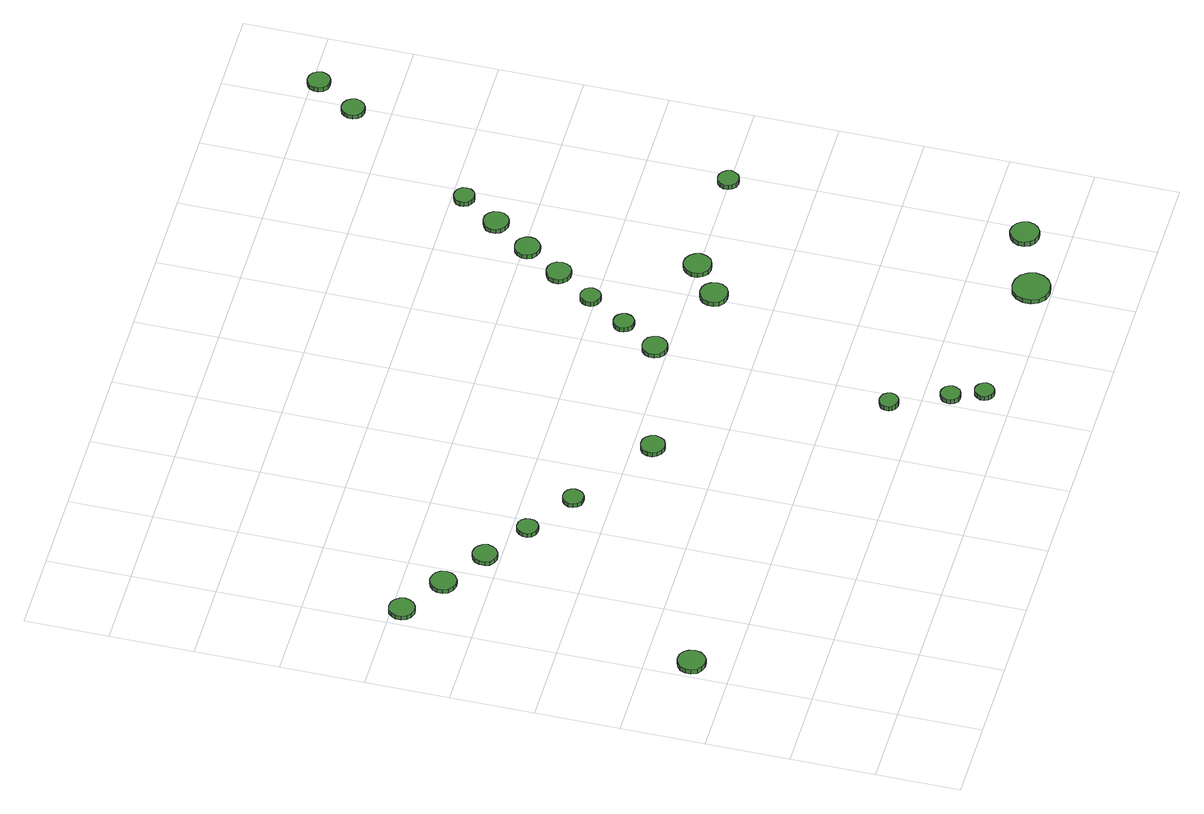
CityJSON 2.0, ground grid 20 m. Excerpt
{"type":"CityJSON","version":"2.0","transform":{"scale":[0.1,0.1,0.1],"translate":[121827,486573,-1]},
"CityObjects":{
"tree1":{"type":"SolitaryVegetationObject","attributes":{"function":"something"},"geometry":[{"type":"MultiSurface","lod":"1","boundaries":[[[0,1,2,3,4,5,6,7,8,9,10,11,12,13,14]],[[15,16,17,18,19,20,21,22,23,24,25,26,27,28,29]],[[0,29,28,1]],[[1,28,27,2]],[[2,27,26,3]],[[3,26,25,4]],[[4,25,24,5]],[[5,24,23,6]],[[6,23,22,7]],[[7,22,21,8]],[[8,21,20,9]],[[9,20,19,10]],[[10,19,18,11]],[[11,18,17,12]],[[12,17,16,13]],[[13,16,15,14]],[[14,15,29,0]]]}]},
"tree2":{"type":"SolitaryVegetationObject","attributes":{"function":"something"},"geometry":[{"type":"MultiSurface","lod":"1","boundaries":[[[30,31,32,33,34,35,36,37,38,39,40,41,42,43,44]],[[45,46,47,48,49,50,51,52,53,54,55,56,57,58,59]],[[30,59,58,31]],[[31,58,57,32]],[[32,57,56,33]],[[33,56,55,34]],[[34,55,54,35]],[[35,54,53,36]],[[36,53,52,37]],[[37,52,51,38]],[[38,51,50,39]],[[39,50,49,40]],[[40,49,48,41]],[[41,48,47,42]],[[42,47,46,43]],[[43,46,45,44]],[[44,45,59,30]]]}]},
"tree3":{"type":"SolitaryVegetationObject","attributes":{"function":"something"},"geometry":[{"type":"MultiSurface","lod":"1","boundaries":[[[60,61,62,63,64,65,66,67,68,69,70,71,72,73,74]],[[75,76,77,78,79,80,81,82,83,84,85,86,87,88,89]],[[60,89,88,61]],[[61,88,87,62]],[[62,87,86,63]],[[63,86,85,64]],[[64,85,84,65]],[[65,84,83,66]],[[66,83,82,67]],[[67,82,81,68]],[[68,81,80,69]],[[69,80,79,70]],[[70,79,78,71]],[[71,78,77,72]],[[72,77,76,73]],[[73,76,75,74]],[[74,75,89,60]]]}]},
"tree4":{"type":"SolitaryVegetationObject","attributes":{"function":"something"},"geometry":[{"type":"MultiSurface","lod":"1","boundaries":[[[90,91,92,93,94,95,96,97,98,99,100,101,102,103,104]],[[105,106,107,108,109,110,111,112,113,114,115,116,117,118,119]],[[90,119,118,91]],[[91,118,117,92]],[[92,117,116,93]],[[93,116,115,94]],[[94,115,114,95]],[[95,114,113,96]],[[96,113,112,97]],[[97,112,111,98]],[[98,111,110,99]],[[99,110,109,100]],[[100,109,108,101]],[[101,108,107,102]],[[102,107,106,103]],[[103,106,105,104]],[[104,105,119,90]]]}]},
"tree5":{"type":"SolitaryVegetationObject","attributes":{"function":"something"},"geometry":[{"type":"MultiSurface","lod":"1","boundaries":[[[120,121,122,123,124,125,126,127,128,129,130,131,132,133,134]],[[135,136,137,138,139,140,141,142,143,144,145,146,147,148,149]],[[120,149,148,121]],[[121,148,147,122]],[[122,147,146,123]],[[123,146,145,124]],[[124,145,144,125]],[[125,144,143,126]],[[126,143,142,127]],[[127,142,141,128]],[[128,141,140,129]],[[129,140,139,130]],[[130,139,138,131]],[[131,138,137,132]],[[132,137,136,133]],[[133,136,135,134]],[[134,135,149,120]]]}]},
"tree6":{"type":"SolitaryVegetationObject","attributes":{"function":"something"},"geometry":[{"type":"MultiSurface","lod":"1","boundaries":[[[150,151,152,153,154,155,156,157,158,159,160,161,162,163,164]],[[165,166,167,168,169,170,171,172,173,174,175,176,177,178,179]],[[150,179,178,151]],[[151,178,177,152]],[[152,177,176,153]],[[153,176,175,154]],[[154,175,174,155]],[[155,174,173,156]],[[156,173,172,157]],[[157,172,171,158]],[[158,171,170,159]],[[159,170,169,160]],[[160,169,168,161]],[[161,168,167,162]],[[162,167,166,163]],[[163,166,165,164]],[[164,165,179,150]]]}]},
"tree7":{"type":"SolitaryVegetationObject","attributes":{"function":"something"},"geometry":[{"type":"MultiSurface","lod":"1","boundaries":[[[180,181,182,183,184,185,186,187,188,189,190,191,192,193,194]],[[195,196,197,198,199,200,201,202,203,204,205,206,207,208,209]],[[180,209,208,181]],[[181,208,207,182]],[[182,207,206,183]],[[183,206,205,184]],[[184,205,204,185]],[[185,204,203,186]],[[186,203,202,187]],[[187,202,201,188]],[[188,201,200,189]],[[189,200,199,190]],[[190,199,198,191]],[[191,198,197,192]],[[192,197,196,193]],[[193,196,195,194]],[[194,195,209,180]]]}]},
"tree8":{"type":"SolitaryVegetationObject","attributes":{"function":"something"},"geometry":[{"type":"MultiSurface","lod":"1","boundaries":[[[210,211,212,213,214,215,216,217,218,219,220,221,222,223,224]],[[225,226,227,228,229,230,231,232,233,234,235,236,237,238,239]],[[210,239,238,211]],[[211,238,237,212]],[[212,237,236,213]],[[213,236,235,214]],[[214,235,234,215]],[[215,234,233,216]],[[216,233,232,217]],[[217,232,231,218]],[[218,231,230,219]],[[219,230,229,220]],[[220,229,228,221]],[[221,228,227,222]],[[222,227,226,223]],[[223,226,225,224]],[[224,225,239,210]]]}]},
"tree9":{"type":"SolitaryVegetationObject","attributes":{"function":"something"},"geometry":[{"type":"MultiSurface","lod":"1","boundaries":[[[240,241,242,243,244,245,246,247,248,249,250,251,252,253,254]],[[255,256,257,258,259,260,261,262,263,264,265,266,267,268,269]],[[240,269,268,241]],[[241,268,267,242]],[[242,267,266,243]],[[243,266,265,244]],[[244,265,264,245]],[[245,264,263,246]],[[246,263,262,247]],[[247,262,261,248]],[[248,261,260,249]],[[249,260,259,250]],[[250,259,258,251]],[[251,258,257,252]],[[252,257,256,253]],[[253,256,255,254]],[[254,255,269,240]]]}]},
"tree10":{"type":"SolitaryVegetationObject","attributes":{"function":"something"},"geometry":[{"type":"MultiSurface","lod":"1","boundaries":[[[270,271,272,273,274,275,276,277,278,279,280,281,282,283,284]],[[285,286,287,288,289,290,291,292,293,294,295,296,297,298,299]],[[270,299,298,271]],[[271,298,297,272]],[[272,297,296,273]],[[273,296,295,274]],[[274,295,294,275]],[[275,294,293,276]],[[276,293,292,277]],[[277,292,291,278]],[[278,291,290,279]],[[279,290,289,280]],[[280,289,288,281]],[[281,288,287,282]],[[282,287,286,283]],[[283,286,285,284]],[[284,285,299,270]]]}]},
"tree11":{"type":"SolitaryVegetationObject","attributes":{"function":"something"},"geometry":[{"type":"MultiSurface","lod":"1","boundaries":[[[300,301,302,303,304,305,306,307,308,309,310,311,312,313,314]],[[315,316,317,318,319,320,321,322,323,324,325,326,327,328,329]],[[300,329,328,301]],[[301,328,327,302]],[[302,327,326,303]],[[303,326,325,304]],[[304,325,324,305]],[[305,324,323,306]],[[306,323,322,307]],[[307,322,321,308]],[[308,321,320,309]],[[309,320,319,310]],[[310,319,318,311]],[[311,318,317,312]],[[312,317,316,313]],[[313,316,315,314]],[[314,315,329,300]]]}]},
"tree12":{"type":"SolitaryVegetationObject","attributes":{"function":"something"},"geometry":[{"type":"MultiSurface","lod":"1","boundaries":[[[330,331,332,333,334,335,336,337,338,339,340,341,342,343,344]],[[345,346,347,348,349,350,351,352,353,354,355,356,357,358,359]],[[330,359,358,331]],[[331,358,357,332]],[[332,357,356,333]],[[333,356,355,334]],[[334,355,354,335]],[[335,354,353,336]],[[336,353,352,337]],[[337,352,351,338]],[[338,351,350,339]],[[339,350,349,340]],[[340,349,348,341]],[[341,348,347,342]],[[342,347,346,343]],[[343,346,345,344]],[[344,345,359,330]]]}]},
"tree13":{"type":"SolitaryVegetationObject","attributes":{"function":"something"},"geometry":[{"type":"MultiSurface","lod":"1","boundaries":[[[360,361,362,363,364,365,366,367,368,369,370,371,372,373,374]],[[375,376,377,378,379,380,381,382,383,384,385,386,387,388,389]],[[360,389,388,361]],[[361,388,387,362]],[[362,387,386,363]],[[363,386,385,364]],[[364,385,384,365]],[[365,384,383,366]],[[366,383,382,367]],[[367,382,381,368]],[[368,381,380,369]],[[369,380,379,370]],[[370,379,378,371]],[[371,378,377,372]],[[372,377,376,373]],[[373,376,375,374]],[[374,375,389,360]]]}]},
"tree14":{"type":"SolitaryVegetationObject","attributes":{"function":"something"},"geometry":[{"type":"MultiSurface","lod":"1","boundaries":[[[390,391,392,393,394,395,396,397,398,399,400,401,402,403,404]],[[405,406,407,408,409,410,411,412,413,414,415,416,417,418,419]],[[390,419,418,391]],[[391,418,417,392]],[[392,417,416,393]],[[393,416,415,394]],[[394,415,414,395]],[[395,414,413,396]],[[396,413,412,397]],[[397,412,411,398]],[[398,411,410,399]],[[399,410,409,400]],[[400,409,408,401]],[[401,408,407,402]],[[402,407,406,403]],[[403,406,405,404]],[[404,405,419,390]]]}]},
"tree15":{"type":"SolitaryVegetationObject","attributes":{"function":"something"},"geometry":[{"type":"MultiSurface","lod":"1","boundaries":[[[420,421,422,423,424,425,426,427,428,429,430,431,432,433,434]],[[435,436,437,438,439,440,441,442,443,444,445,446,447,448,449]],[[420,449,448,421]],[[421,448,447,422]],[[422,447,446,423]],[[423,446,445,424]],[[424,445,444,425]],[[425,444,443,426]],[[426,443,442,427]],[[427,442,441,428]],[[428,441,440,429]],[[429,440,439,430]],[[430,439,438,431]],[[431,438,437,432]],[[432,437,436,433]],[[433,436,435,434]],[[434,435,449,420]]]}]},
"tree16":{"type":"SolitaryVegetationObject","attributes":{"function":"something"},"geometry":[{"type":"MultiSurface","lod":"1","boundaries":[[[450,451,452,453,454,455,456,457,458,459,460,461,462,463,464]],[[465,466,467,468,469,470,471,472,473,474,475,476,477,478,479]],[[450,479,478,451]],[[451,478,477,452]],[[452,477,476,453]],[[453,476,475,454]],[[454,475,474,455]],[[455,474,473,456]],[[456,473,472,457]],[[457,472,471,458]],[[458,471,470,459]],[[459,470,469,460]],[[460,469,468,461]],[[461,468,467,462]],[[462,467,466,463]],[[463,466,465,464]],[[464,465,479,450]]]}]},
"tree17":{"type":"SolitaryVegetationObject","attributes":{"function":"something"},"geometry":[{"type":"MultiSurface","lod":"1","boundaries":[[[480,481,482,483,484,485,486,487,488,489,490,491,492,493,494]],[[495,496,497,498,499,500,501,502,503,504,505,506,507,508,509]],[[480,509,508,481]],[[481,508,507,482]],[[482,507,506,483]],[[483,506,505,484]],[[484,505,504,485]],[[485,504,503,486]],[[486,503,502,487]],[[487,502,501,488]],[[488,501,500,489]],[[489,500,499,490]],[[490,499,498,491]],[[491,498,497,492]],[[492,497,496,493]],[[493,496,495,494]],[[494,495,509,480]]]}]},
"tree18":{"type":"SolitaryVegetationObject","attributes":{"function":"something"},"geometry":[{"type":"MultiSurface","lod":"1","boundaries":[[[510,511,512,513,514,515,516,517,518,519,520,521,522,523,524]],[[525,526,527,528,529,530,531,532,533,534,535,536,537,538,539]],[[510,539,538,511]],[[511,538,537,512]],[[512,537,536,513]],[[513,536,535,514]],[[514,535,534,515]],[[515,534,533,516]],[[516,533,532,517]],[[517,532,531,518]],[[518,531,530,519]],[[519,530,529,520]],[[520,529,528,521]],[[521,528,527,522]],[[522,527,526,523]],[[523,526,525,524]],[[524,525,539,510]]]}]},
"tree19":{"type":"SolitaryVegetationObject","attributes":{"function":"something"},"geometry":[{"type":"MultiSurface","lod":"1","boundaries":[[[540,541,542,543,544,545,546,547,548,549,550,551,552,553,554]],[[555,556,557,558,559,560,561,562,563,564,565,566,567,568,569]],[[540,569,568,541]],[[541,568,567,542]],[[542,567,566,543]],[[543,566,565,544]],[[544,565,564,545]],[[545,564,563,546]],[[546,563,562,547]],[[547,562,561,548]],[[548,561,560,549]],[[549,560,559,550]],[[550,559,558,551]],[[551,558,557,552]],[[552,557,556,553]],[[553,556,555,554]],[[554,555,569,540]]]}]},
"tree20":{"type":"SolitaryVegetationObject","attributes":{"function":"something"},"geometry":[{"type":"MultiSurface","lod":"1","boundaries":[[[570,571,572,573,574,575,576,577,578,579,580,581,582,583,584]],[[585,586,587,588,589,590,591,592,593,594,595,596,597,598,599]],[[570,599,598,571]],[[571,598,597,572]],[[572,597,596,573]],[[573,596,595,574]],[[574,595,594,575]],[[575,594,593,576]],[[576,593,592,577]],[[577,592,591,578]],[[578,591,590,579]],[[579,590,589,580]],[[580,589,588,581]],[[581,588,587,582]],[[582,587,586,583]],[[583,586,585,584]],[[584,585,599,570]]]}]},
"tree21":{"type":"SolitaryVegetationObject","attributes":{"function":"something"},"geometry":[{"type":"MultiSurface","lod":"1","boundaries":[[[600,601,602,603,604,605,606,607,608,609,610,611,612,613,614]],[[615,616,617,618,619,620,621,622,623,624,625,626,627,628,629]],[[600,629,628,601]],[[601,628,627,602]],[[602,627,626,603]],[[603,626,625,604]],[[604,625,624,605]],[[605,624,623,606]],[[606,623,622,607]],[[607,622,621,608]],[[608,621,620,609]],[[609,620,619,610]],[[610,619,618,611]],[[611,618,617,612]],[[612,617,616,613]],[[613,616,615,614]],[[614,615,629,600]]]}]},
"tree22":{"type":"SolitaryVegetationObject","attributes":{"function":"something"},"geometry":[{"type":"MultiSurface","lod":"1","boundaries":[[[630,631,632,633,634,635,636,637,638,639,640,641,642,643,644]],[[645,646,647,648,649,650,651,652,653,654,655,656,657,658,659]],[[630,659,658,631]],[[631,658,657,632]],[[632,657,656,633]],[[633,656,655,634]],[[634,655,654,635]],[[635,654,653,636]],[[636,653,652,637]],[[637,652,651,638]],[[638,651,650,639]],[[639,650,649,640]],[[640,649,648,641]],[[641,648,647,642]],[[642,647,646,643]],[[643,646,645,644]],[[644,645,659,630]]]}]},
"tree23":{"type":"SolitaryVegetationObject","attributes":{"function":"something"},"geometry":[{"type":"MultiSurface","lod":"1","boundaries":[[[660,661,662,663,664,665,666,667,668,669,670,671,672,673,674]],[[675,676,677,678,679,680,681,682,683,684,685,686,687,688,689]],[[660,689,688,661]],[[661,688,687,662]],[[662,687,686,663]],[[663,686,685,664]],[[664,685,684,665]],[[665,684,683,666]],[[666,683,682,667]],[[667,682,681,668]],[[668,681,680,669]],[[669,680,679,670]],[[670,679,678,671]],[[671,678,677,672]],[[672,677,676,673]],[[673,676,675,674]],[[674,675,689,660]]]}]},
"tree24":{"type":"SolitaryVegetationObject","attributes":{"function":"something"},"geometry":[{"type":"MultiSurface","lod":"1","boundaries":[[[690,691,692,693,694,695,696,697,698,699,700,701,702,703,704]],[[705,706,707,708,709,710,711,712,713,714,715,716,717,718,719]],[[690,719,718,691]],[[691,718,717,692]],[[692,717,716,693]],[[693,716,715,694]],[[694,715,714,695]],[[695,714,713,696]],[[696,713,712,697]],[[697,712,711,698]],[[698,711,710,699]],[[699,710,709,700]],[[700,709,708,701]],[[701,708,707,702]],[[702,707,706,703]],[[703,706,705,704]],[[704,705,719,690]]]}]}
},
"vertices":[
[67,492,28],[64,506,28],[56,517,28],[45,524,28],[31,525,28],[18,521,28],[8,512,28],[2,499,28],[2,486,28],[8,473,28],[18,464,28],[31,460,28],[45,461,28],[56,468,28],[64,479,28],[64,479,15],[56,468,15],[45,461,15],[31,460,15],[18,464,15],[8,473,15],[2,486,15],[2,499,15],[8,512,15],[18,521,15],[31,525,15],[45,524,15],[56,517,15],[64,506,15],[67,492,15],
[75,1175,19],[72,1188,19],[65,1198,19],[54,1204,19],[41,1206,19],[29,1202,19],[20,1193,19],[15,1182,19],[15,1169,19],[20,1158,19],[29,1149,19],[41,1145,19],[54,1147,19],[65,1153,19],[72,1163,19],[72,1163,8],[65,1153,8],[54,1147,8],[41,1145,8],[29,1149,8],[20,1158,8],[15,1169,8],[15,1182,8],[20,1193,8],[29,1202,8],[41,1206,8],[54,1204,8],[65,1198,8],[72,1188,8],[75,1175,8],
[183,1106,19],[181,1118,19],[173,1129,19],[162,1135,19],[149,1137,19],[137,1133,19],[127,1124,19],[122,1112,19],[122,1099,19],[127,1088,19],[137,1079,19],[149,1075,19],[162,1076,19],[173,1083,19],[181,1093,19],[181,1093,8],[173,1083,8],[162,1076,8],[149,1075,8],[137,1079,8],[127,1088,8],[122,1099,8],[122,1112,8],[127,1124,8],[137,1133,8],[149,1137,8],[162,1135,8],[173,1129,8],[181,1118,8],[183,1106,8],
[290,1036,19],[287,1048,19],[280,1058,19],[270,1064,19],[258,1065,19],[246,1061,19],[237,1053,19],[233,1042,19],[233,1030,19],[237,1019,19],[246,1011,19],[258,1007,19],[270,1009,19],[280,1015,19],[287,1024,19],[287,1024,8],[280,1015,8],[270,1009,8],[258,1007,8],[246,1011,8],[237,1019,8],[233,1030,8],[233,1042,8],[237,1053,8],[246,1061,8],[258,1065,8],[270,1064,8],[280,1058,8],[287,1048,8],[290,1036,8],
[395,964,19],[393,974,19],[387,983,19],[378,988,19],[367,989,19],[358,986,19],[350,979,19],[346,969,19],[346,959,19],[350,949,19],[358,942,19],[367,939,19],[378,940,19],[387,946,19],[393,954,19],[393,954,8],[387,946,8],[378,940,8],[367,939,8],[358,942,8],[350,949,8],[346,959,8],[346,969,8],[350,979,8],[358,986,8],[367,989,8],[378,988,8],[387,983,8],[393,974,8],[395,964,8],
[514,888,19],[512,898,19],[506,906,19],[497,911,19],[487,912,19],[477,909,19],[470,902,19],[465,893,19],[465,883,19],[470,873,19],[477,866,19],[487,863,19],[497,864,19],[506,869,19],[512,878,19],[512,878,8],[506,869,8],[497,864,8],[487,863,8],[477,866,8],[470,873,8],[465,883,8],[465,893,8],[470,902,8],[477,909,8],[487,912,8],[497,911,8],[506,906,8],[512,898,8],[514,888,8],
[721,753,26],[718,764,26],[711,774,26],[701,780,26],[689,781,26],[678,778,26],[669,770,26],[664,759,26],[664,747,26],[669,736,26],[678,728,26],[689,724,26],[701,726,26],[711,731,26],[718,741,26],[718,741,14],[711,731,14],[701,726,14],[689,724,14],[678,728,14],[669,736,14],[664,747,14],[664,759,14],[669,770,14],[678,778,14],[689,781,14],[701,780,14],[711,774,14],[718,764,14],[721,753,14],
[982,267,32],[980,276,32],[974,284,32],[966,288,32],[957,289,32],[948,286,32],[941,280,32],[937,272,32],[937,262,32],[941,254,32],[948,248,32],[957,245,32],[966,246,32],[974,250,32],[980,258,32],[980,258,19],[974,250,19],[966,246,19],[957,245,19],[948,248,19],[941,254,19],[937,262,19],[937,272,19],[941,280,19],[948,286,19],[957,289,19],[966,288,19],[974,284,19],[980,276,19],[982,267,19],
[1042,137,29],[1040,147,29],[1035,155,29],[1026,160,29],[1017,161,29],[1007,158,29],[1000,151,29],[996,142,29],[996,133,29],[1000,124,29],[1007,117,29],[1017,114,29],[1026,115,29],[1035,120,29],[1040,128,29],[1040,128,17],[1035,120,17],[1026,115,17],[1017,114,17],[1007,117,17],[1000,124,17],[996,133,17],[996,142,17],[1000,151,17],[1007,158,17],[1017,161,17],[1026,160,17],[1035,155,17],[1040,147,17],[1042,137,17],
[1070,65,30],[1068,74,30],[1062,82,30],[1054,87,30],[1045,88,30],[1036,85,30],[1029,78,30],[1025,70,30],[1025,60,30],[1029,52,30],[1036,45,30],[1045,42,30],[1054,43,30],[1062,48,30],[1068,56,30],[1068,56,18],[1062,48,18],[1054,43,18],[1045,42,18],[1036,45,18],[1029,52,18],[1025,60,18],[1025,70,18],[1029,78,18],[1036,85,18],[1045,88,18],[1054,87,18],[1062,82,18],[1068,74,18],[1070,65,18],
[1031,827,29],[1028,839,29],[1021,849,29],[1010,855,29],[998,857,29],[986,853,29],[977,845,29],[972,834,29],[972,821,29],[977,810,29],[986,802,29],[998,798,29],[1010,800,29],[1021,806,29],[1028,816,29],[1028,816,17],[1021,806,17],[1010,800,17],[998,798,17],[986,802,17],[977,810,17],[972,821,17],[972,834,17],[977,845,17],[986,853,17],[998,857,17],[1010,855,17],[1021,849,17],[1028,839,17],[1031,827,17],
[1086,916,27],[1084,926,27],[1078,934,27],[1070,939,27],[1060,940,27],[1050,937,27],[1043,930,27],[1039,921,27],[1039,911,27],[1043,902,27],[1050,895,27],[1060,892,27],[1070,893,27],[1078,898,27],[1084,906,27],[1084,906,14],[1078,898,14],[1070,893,14],[1060,892,14],[1050,895,14],[1043,902,14],[1039,911,14],[1039,921,14],[1043,930,14],[1050,937,14],[1060,940,14],[1070,939,14],[1078,934,14],[1084,926,14],[1086,916,14],
[1450,47,23],[1446,65,23],[1435,80,23],[1419,89,23],[1401,91,23],[1383,86,23],[1369,73,23],[1362,56,23],[1362,38,23],[1369,21,23],[1383,8,23],[1401,3,23],[1419,5,23],[1435,14,23],[1446,29,23],[1446,29,11],[1435,14,11],[1419,5,11],[1401,3,11],[1383,8,11],[1369,21,11],[1362,38,11],[1362,56,11],[1369,73,11],[1383,86,11],[1401,91,11],[1419,89,11],[1435,80,11],[1446,65,11],[1450,47,11],
[1231,739,31],[1228,753,31],[1220,764,31],[1208,771,31],[1195,772,31],[1182,768,31],[1172,759,31],[1166,746,31],[1166,733,31],[1172,720,31],[1182,711,31],[1195,707,31],[1208,708,31],[1220,715,31],[1228,726,31],[1228,726,18],[1220,715,18],[1208,708,18],[1195,707,18],[1182,711,18],[1172,720,18],[1166,733,18],[1166,746,18],[1172,759,18],[1182,768,18],[1195,772,18],[1208,771,18],[1220,764,18],[1228,753,18],[1231,739,18],
[1151,1011,24],[1149,1021,24],[1143,1029,24],[1134,1034,24],[1125,1035,24],[1115,1032,24],[1108,1025,24],[1104,1016,24],[1104,1006,24],[1108,997,24],[1115,991,24],[1125,987,24],[1134,988,24],[1143,993,24],[1149,1002,24],[1149,1002,11],[1143,993,11],[1134,988,11],[1125,987,11],[1115,991,11],[1108,997,11],[1104,1006,11],[1104,1016,11],[1108,1025,11],[1115,1032,11],[1125,1035,11],[1134,1034,11],[1143,1029,11],[1149,1021,11],[1151,1011,11],
[1216,1101,22],[1214,1113,22],[1207,1123,22],[1196,1129,22],[1184,1130,22],[1172,1126,22],[1163,1118,22],[1158,1107,22],[1158,1095,22],[1163,1084,22],[1172,1076,22],[1184,1072,22],[1196,1073,22],[1207,1079,22],[1214,1089,22],[1214,1089,10],[1207,1079,10],[1196,1073,10],[1184,1072,10],[1172,1076,10],[1163,1084,10],[1158,1095,10],[1158,1107,10],[1163,1118,10],[1172,1126,10],[1184,1130,10],[1196,1129,10],[1207,1123,10],[1214,1113,10],[1216,1101,10],
[1313,799,31],[1310,812,31],[1302,823,31],[1290,830,31],[1277,832,31],[1264,827,31],[1254,818,31],[1248,806,31],[1248,792,31],[1254,780,31],[1264,770,31],[1277,766,31],[1290,768,31],[1302,774,31],[1310,786,31],[1310,786,19],[1302,774,19],[1290,768,19],[1277,766,19],[1264,770,19],[1254,780,19],[1248,792,19],[1248,806,19],[1254,818,19],[1264,827,19],[1277,832,19],[1290,830,19],[1302,823,19],[1310,812,19],[1313,799,19],
[1279,1191,20],[1277,1203,20],[1269,1213,20],[1259,1219,20],[1246,1220,20],[1235,1217,20],[1225,1208,20],[1220,1197,20],[1220,1185,20],[1225,1173,20],[1235,1165,20],[1246,1161,20],[1259,1162,20],[1269,1169,20],[1277,1179,20],[1277,1179,8],[1269,1169,8],[1259,1162,8],[1246,1161,8],[1235,1165,8],[1225,1173,8],[1220,1185,8],[1220,1197,8],[1225,1208,8],[1235,1217,8],[1246,1220,8],[1259,1219,8],[1269,1213,8],[1277,1203,8],[1279,1191,8],
[1611,107,18],[1608,121,18],[1600,132,18],[1588,139,18],[1574,141,18],[1560,136,18],[1550,127,18],[1544,114,18],[1544,100,18],[1550,87,18],[1560,78,18],[1574,73,18],[1588,75,18],[1600,82,18],[1608,93,18],[1608,93,5],[1600,82,5],[1588,75,5],[1574,73,5],[1560,78,5],[1550,87,5],[1544,100,5],[1544,114,5],[1550,127,5],[1560,136,5],[1574,141,5],[1588,139,5],[1600,132,5],[1608,121,5],[1611,107,5],
[1341,1280,20],[1339,1293,20],[1331,1303,20],[1321,1309,20],[1308,1310,20],[1297,1306,20],[1287,1298,20],[1282,1287,20],[1282,1274,20],[1287,1263,20],[1297,1255,20],[1308,1251,20],[1321,1252,20],[1331,1258,20],[1339,1268,20],[1339,1268,8],[1331,1258,8],[1321,1252,8],[1308,1251,8],[1297,1255,8],[1287,1263,8],[1282,1274,8],[1282,1287,8],[1287,1298,8],[1297,1306,8],[1308,1310,8],[1321,1309,8],[1331,1303,8],[1339,1293,8],[1341,1280,8],
[1398,1371,20],[1396,1381,20],[1390,1389,20],[1381,1394,20],[1371,1395,20],[1362,1392,20],[1354,1386,20],[1350,1376,20],[1350,1366,20],[1354,1357,20],[1362,1350,20],[1371,1347,20],[1381,1348,20],[1390,1353,20],[1396,1361,20],[1396,1361,7],[1390,1353,7],[1381,1348,7],[1371,1347,7],[1362,1350,7],[1354,1357,7],[1350,1366,7],[1350,1376,7],[1354,1386,7],[1362,1392,7],[1371,1395,7],[1381,1394,7],[1390,1389,7],[1396,1381,7],[1398,1371,7],
[1596,801,26],[1593,811,26],[1587,820,26],[1579,825,26],[1569,826,26],[1559,823,26],[1551,816,26],[1547,806,26],[1547,796,26],[1551,787,26],[1559,780,26],[1569,777,26],[1579,778,26],[1587,783,26],[1593,791,26],[1593,791,13],[1587,783,13],[1579,778,13],[1569,777,13],[1559,780,13],[1551,787,13],[1547,796,13],[1547,806,13],[1551,816,13],[1559,823,13],[1569,826,13],[1579,825,13],[1587,820,13],[1593,811,13],[1596,801,13],
[1615,1687,19],[1612,1698,19],[1606,1707,19],[1596,1713,19],[1585,1714,19],[1574,1710,19],[1566,1703,19],[1562,1693,19],[1562,1681,19],[1566,1671,19],[1574,1664,19],[1585,1660,19],[1596,1661,19],[1606,1667,19],[1612,1676,19],[1612,1676,7],[1606,1667,7],[1596,1661,7],[1585,1660,7],[1574,1664,7],[1566,1671,7],[1562,1681,7],[1562,1693,7],[1566,1703,7],[1574,1710,7],[1585,1714,7],[1596,1713,7],[1606,1707,7],[1612,1698,7],[1615,1687,7],
[1681,1784,19],[1678,1795,19],[1672,1804,19],[1662,1810,19],[1651,1811,19],[1641,1807,19],[1632,1800,19],[1628,1790,19],[1628,1779,19],[1632,1769,19],[1641,1761,19],[1651,1758,19],[1662,1759,19],[1672,1765,19],[1678,1774,19],[1678,1774,7],[1672,1765,7],[1662,1759,7],[1651,1758,7],[1641,1761,7],[1632,1769,7],[1628,1779,7],[1628,1790,7],[1632,1800,7],[1641,1807,7],[1651,1811,7],[1662,1810,7],[1672,1804,7],[1678,1795,7],[1681,1784,7]
]}
